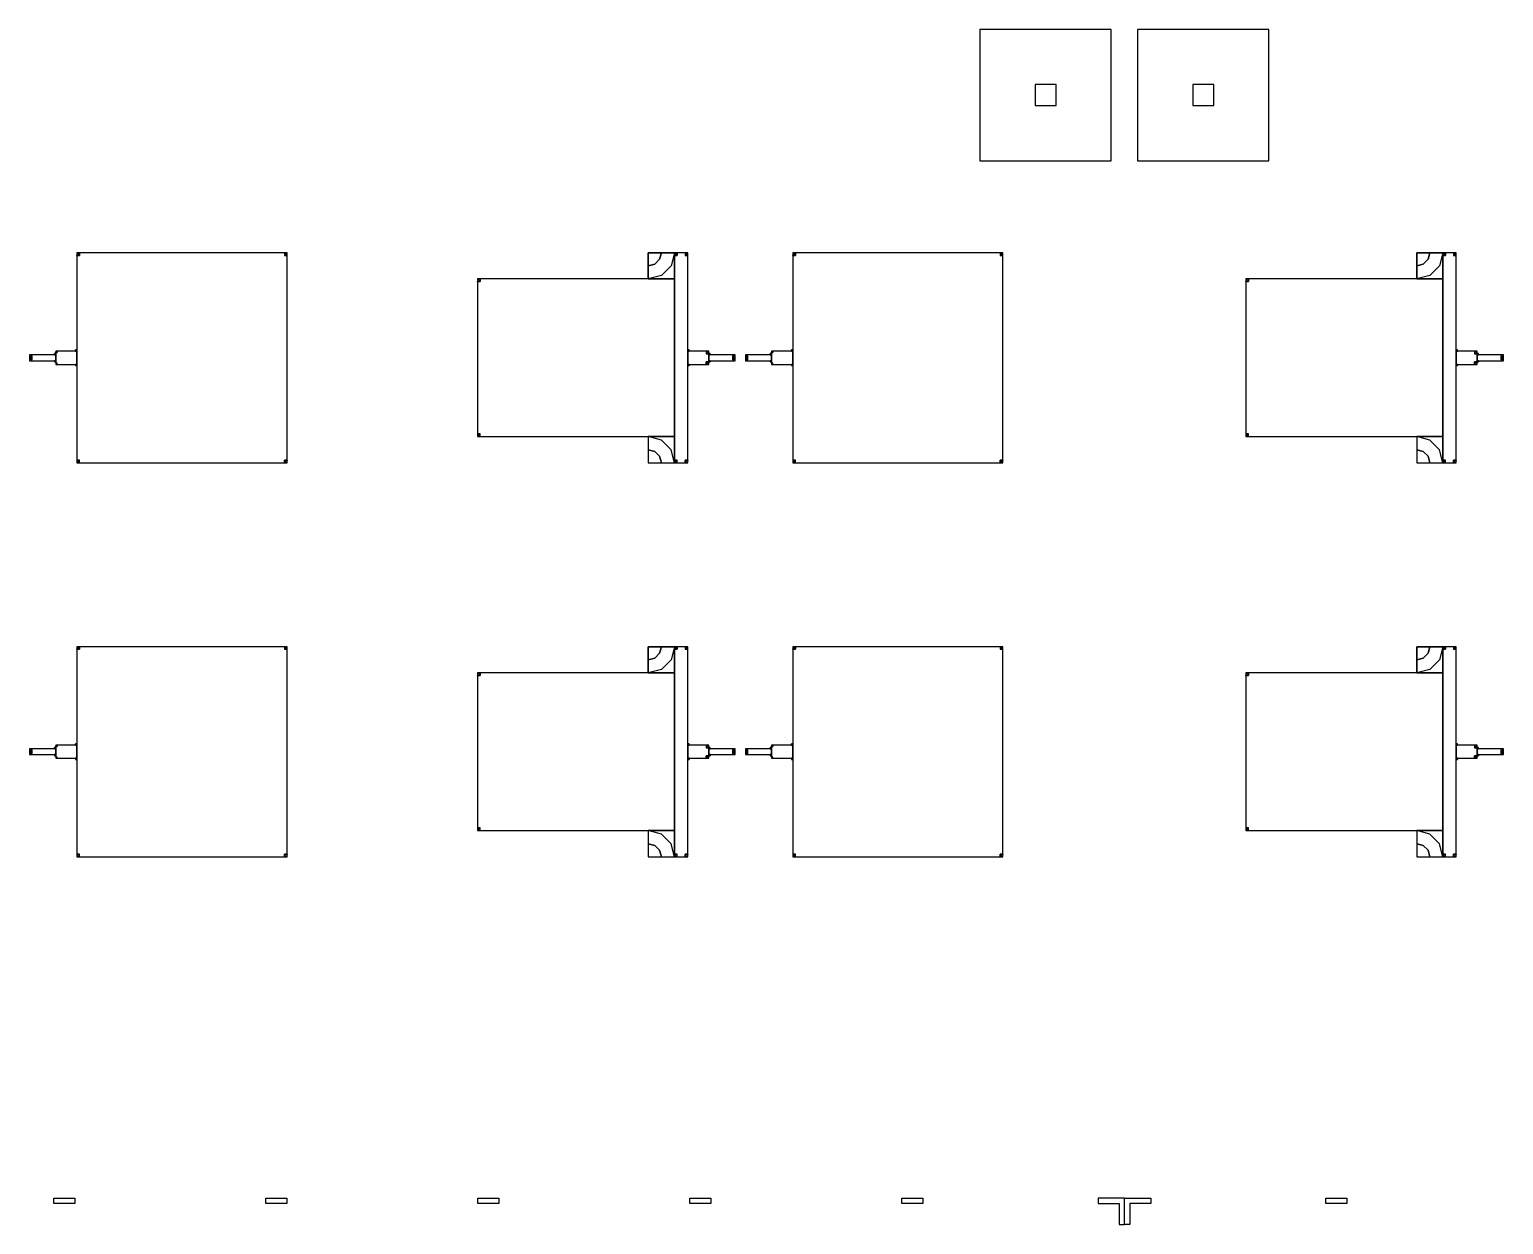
# Model space of a CAD drawing. Extents: x -50899 to 50899, y -48295 to 50898.
# Drawn here: x -35243 to -29632, y 24150 to 28700 of the extents above; entities that cross this region are included whole.
import ezdxf

# ---------------------------------------------------------------- set-up
doc = ezdxf.new("R2010")
doc.units = 0

# ---------------------------------------------------------------- blocks, each defined once
blk = doc.blocks.new('C1A')
for points in [[(5000, 52850), (5000, 52350), (5500, 52350), (5500, 52850), (5000, 52850)], [(5210, 52640), (5210, 52560), (5290, 52560), (5290, 52640), (5210, 52640)], [(1562.5, 51200), (2362.5, 51200), (2362.5, 52000), (1562.5, 52000), (1562.5, 51200)], [(1562.5, 52000), (1562.5, 51990), (1572.5, 51990), (1572.5, 52000), (1562.5, 52000)], [(1562.5, 51990), (1563.8, 51995), (1567.5, 51998.7), (1572.5, 52000), (1572.5, 51995), (1570, 51994.3), (1568.2, 51992.5), (1567.5, 51990), (1562.5, 51990)], [(1567.5, 51990), (1568.2, 51992.5), (1570, 51994.3), (1572.5, 51995), (1572.5, 51990), (1572.5, 51990), (1572.5, 51990), (1572.5, 51990), (1567.5, 51990)], [(2352.5, 52000), (2352.5, 51990), (2362.5, 51990), (2362.5, 52000), (2352.5, 52000)], [(2362.5, 51990), (2361.2, 51995), (2357.5, 51998.7), (2352.5, 52000), (2352.5, 51995), (2355, 51994.3), (2356.8, 51992.5), (2357.5, 51990), (2362.5, 51990)], [(2357.5, 51990), (2356.8, 51992.5), (2355, 51994.3), (2352.5, 51995), (2352.5, 51990), (2352.5, 51990), (2352.5, 51990), (2352.5, 51990), (2357.5, 51990)], [(3837.5, 51900), (3837.5, 52000), (3737.5, 52000), (3737.5, 51900), (3837.5, 51900)], [(3837.5, 52000), (3824.1, 51950), (3787.5, 51913.4), (3737.5, 51900), (3737.5, 51950), (3762.5, 51956.7), (3780.8, 51975), (3787.5, 52000), (3837.5, 52000)], [(3787.5, 52000), (3780.8, 51975), (3762.5, 51956.7), (3737.5, 51950), (3737.5, 52000), (3737.5, 52000), (3737.5, 52000), (3737.5, 52000), (3787.5, 52000)], [(3887.5, 52000), (3837.5, 52000), (3837.5, 51200), (3887.5, 51200), (3887.5, 52000)], [(3837.5, 52000), (3837.5, 51990), (3847.5, 51990), (3847.5, 52000), (3837.5, 52000)], [(3837.5, 51990), (3838.8, 51995), (3842.5, 51998.7), (3847.5, 52000), (3847.5, 51995), (3845, 51994.3), (3843.2, 51992.5), (3842.5, 51990), (3837.5, 51990)], [(3842.5, 51990), (3843.2, 51992.5), (3845, 51994.3), (3847.5, 51995), (3847.5, 51990), (3847.5, 51990), (3847.5, 51990), (3847.5, 51990), (3842.5, 51990)], [(3877.5, 52000), (3877.5, 51990), (3887.5, 51990), (3887.5, 52000), (3877.5, 52000)], [(3887.5, 51990), (3886.2, 51995), (3882.5, 51998.7), (3877.5, 52000), (3877.5, 51995), (3880, 51994.3), (3881.8, 51992.5), (3882.5, 51990), (3887.5, 51990)], [(3882.5, 51990), (3881.8, 51992.5), (3880, 51994.3), (3877.5, 51995), (3877.5, 51990), (3877.5, 51990), (3877.5, 51990), (3877.5, 51990), (3882.5, 51990)], [(4287.5, 51200), (5087.5, 51200), (5087.5, 52000), (4287.5, 52000), (4287.5, 51200)], [(4287.5, 52000), (4287.5, 51990), (4297.5, 51990), (4297.5, 52000), (4287.5, 52000)], [(4287.5, 51990), (4288.8, 51995), (4292.5, 51998.7), (4297.5, 52000), (4297.5, 51995), (4295, 51994.3), (4293.2, 51992.5), (4292.5, 51990), (4287.5, 51990)], [(4292.5, 51990), (4293.2, 51992.5), (4295, 51994.3), (4297.5, 51995), (4297.5, 51990), (4297.5, 51990), (4297.5, 51990), (4297.5, 51990), (4292.5, 51990)], [(5077.5, 52000), (5077.5, 51990), (5087.5, 51990), (5087.5, 52000), (5077.5, 52000)], [(5087.5, 51990), (5086.2, 51995), (5082.5, 51998.7), (5077.5, 52000), (5077.5, 51995), (5080, 51994.3), (5081.8, 51992.5), (5082.5, 51990), (5087.5, 51990)], [(5082.5, 51990), (5081.8, 51992.5), (5080, 51994.3), (5077.5, 51995), (5077.5, 51990), (5077.5, 51990), (5077.5, 51990), (5077.5, 51990), (5082.5, 51990)], [(3837.5, 51900), (3087.5, 51900), (3087.5, 51300), (3837.5, 51300), (3837.5, 51900)], [(3087.5, 51900), (3087.5, 51890), (3097.5, 51890), (3097.5, 51900), (3087.5, 51900)], [(3087.5, 51890), (3088.8, 51895), (3092.5, 51898.7), (3097.5, 51900), (3097.5, 51895), (3095, 51894.3), (3093.2, 51892.5), (3092.5, 51890), (3087.5, 51890)], [(3092.5, 51890), (3093.2, 51892.5), (3095, 51894.3), (3097.5, 51895), (3097.5, 51890), (3097.5, 51890), (3097.5, 51890), (3097.5, 51890), (3092.5, 51890)], [(1482, 51575), (1562.5, 51575), (1562.5, 51625), (1482, 51625), (1482, 51575)], [(1482, 51625), (1482, 51620), (1487, 51620), (1487, 51625), (1482, 51625)], [(1482, 51620), (1482.7, 51622.5), (1484.5, 51624.3), (1487, 51625), (1487, 51622.5), (1485.8, 51622.2), (1484.8, 51621.2), (1484.5, 51620), (1482, 51620)], [(1484.5, 51620), (1484.8, 51621.2), (1485.8, 51622.2), (1487, 51622.5), (1487, 51620), (1487, 51620), (1487, 51620), (1487, 51620), (1484.5, 51620)], [(1562.5, 51625), (1562.5, 51630), (1557.5, 51630), (1557.5, 51625), (1562.5, 51625)], [(1562.5, 51630), (1561.8, 51627.5), (1560, 51625.7), (1557.5, 51625), (1557.5, 51627.5), (1558.8, 51627.8), (1559.7, 51628.8), (1560, 51630), (1562.5, 51630)], [(1560, 51630), (1559.7, 51628.8), (1558.8, 51627.8), (1557.5, 51627.5), (1557.5, 51630), (1557.5, 51630), (1557.5, 51630), (1557.5, 51630), (1560, 51630)], [(3892.5, 51625), (3892.5, 51630), (3887.5, 51630), (3887.5, 51625), (3892.5, 51625)], [(3887.5, 51630), (3888.2, 51627.5), (3890, 51625.7), (3892.5, 51625), (3892.5, 51627.5), (3891.2, 51627.8), (3890.3, 51628.8), (3890, 51630), (3887.5, 51630)], [(3968, 51625), (3887.5, 51625), (3887.5, 51575), (3968, 51575), (3968, 51625)], [(3890, 51630), (3890.3, 51628.8), (3891.2, 51627.8), (3892.5, 51627.5), (3892.5, 51630), (3892.5, 51630), (3892.5, 51630), (3892.5, 51630), (3890, 51630)], [(3958, 51625), (3958, 51615), (3968, 51615), (3968, 51625), (3958, 51625)], [(3968, 51615), (3966.7, 51620), (3963, 51623.7), (3958, 51625), (3958, 51620), (3960.5, 51619.3), (3962.3, 51617.5), (3963, 51615), (3968, 51615)], [(4207, 51575), (4287.5, 51575), (4287.5, 51625), (4207, 51625), (4207, 51575)], [(4207, 51625), (4207, 51620), (4212, 51620), (4212, 51625), (4207, 51625)], [(4207, 51620), (4207.7, 51622.5), (4209.5, 51624.3), (4212, 51625), (4212, 51622.5), (4210.8, 51622.2), (4209.8, 51621.2), (4209.5, 51620), (4207, 51620)], [(4209.5, 51620), (4209.8, 51621.2), (4210.8, 51622.2), (4212, 51622.5), (4212, 51620), (4212, 51620), (4212, 51620), (4212, 51620), (4209.5, 51620)], [(4287.5, 51625), (4287.5, 51630), (4282.5, 51630), (4282.5, 51625), (4287.5, 51625)], [(4287.5, 51630), (4286.8, 51627.5), (4285, 51625.7), (4282.5, 51625), (4282.5, 51627.5), (4283.8, 51627.8), (4284.7, 51628.8), (4285, 51630), (4287.5, 51630)], [(4285, 51630), (4284.7, 51628.8), (4283.8, 51627.8), (4282.5, 51627.5), (4282.5, 51630), (4282.5, 51630), (4282.5, 51630), (4282.5, 51630), (4285, 51630)], [(1382, 51589), (1482, 51589), (1482, 51611), (1382, 51611), (1382, 51589)], [(1382, 51597.5), (1387, 51597.5), (1387, 51602.5), (1382, 51602.5), (1382, 51597.5)], [(1387, 51592.5), (1392, 51592.5), (1392, 51607.5), (1387, 51607.5), (1387, 51592.5)], [(1482, 51611), (1482, 51616), (1477, 51616), (1477, 51611), (1482, 51611)], [(1482, 51616), (1481.3, 51613.5), (1479.5, 51611.7), (1477, 51611), (1477, 51613.5), (1478.2, 51613.8), (1479.2, 51614.8), (1479.5, 51616), (1482, 51616)], [(1479.5, 51616), (1479.2, 51614.8), (1478.2, 51613.8), (1477, 51613.5), (1477, 51616), (1477, 51616), (1477, 51616), (1477, 51616), (1479.5, 51616)], [(1477, 51589), (1477, 51584), (1482, 51584), (1482, 51589), (1477, 51589)], [(1482, 51584), (1481.3, 51586.5), (1479.5, 51588.3), (1477, 51589), (1477, 51586.5), (1478.2, 51586.2), (1479.2, 51585.2), (1479.5, 51584), (1482, 51584)], [(1479.5, 51584), (1479.2, 51585.2), (1478.2, 51586.2), (1477, 51586.5), (1477, 51584), (1477, 51584), (1477, 51584), (1477, 51584), (1479.5, 51584)], [(1487, 51575), (1487, 51580), (1482, 51580), (1482, 51575), (1487, 51575)], [(1482, 51580), (1482.7, 51577.5), (1484.5, 51575.7), (1487, 51575), (1487, 51577.5), (1485.8, 51577.8), (1484.8, 51578.8), (1484.5, 51580), (1482, 51580)], [(1484.5, 51580), (1484.8, 51578.8), (1485.8, 51577.8), (1487, 51577.5), (1487, 51580), (1487, 51580), (1487, 51580), (1487, 51580), (1484.5, 51580)], [(1557.5, 51575), (1557.5, 51570), (1562.5, 51570), (1562.5, 51575), (1557.5, 51575)], [(1562.5, 51570), (1561.8, 51572.5), (1560, 51574.3), (1557.5, 51575), (1557.5, 51572.5), (1558.8, 51572.2), (1559.7, 51571.2), (1560, 51570), (1562.5, 51570)], [(1560, 51570), (1559.7, 51571.2), (1558.8, 51572.2), (1557.5, 51572.5), (1557.5, 51570), (1557.5, 51570), (1557.5, 51570), (1557.5, 51570), (1560, 51570)], [(3887.5, 51575), (3887.5, 51570), (3892.5, 51570), (3892.5, 51575), (3887.5, 51575)], [(3887.5, 51570), (3888.2, 51572.5), (3890, 51574.3), (3892.5, 51575), (3892.5, 51572.5), (3891.2, 51572.2), (3890.3, 51571.2), (3890, 51570), (3887.5, 51570)], [(3890, 51570), (3890.3, 51571.2), (3891.2, 51572.2), (3892.5, 51572.5), (3892.5, 51570), (3892.5, 51570), (3892.5, 51570), (3892.5, 51570), (3890, 51570)], [(3963, 51615), (3962.3, 51617.5), (3960.5, 51619.3), (3958, 51620), (3958, 51615), (3958, 51615), (3958, 51615), (3958, 51615), (3963, 51615)], [(3968, 51575), (3968, 51585), (3958, 51585), (3958, 51575), (3968, 51575)], [(3968, 51585), (3966.7, 51580), (3963, 51576.3), (3958, 51575), (3958, 51580), (3960.5, 51580.7), (3962.3, 51582.5), (3963, 51585), (3968, 51585)], [(3963, 51585), (3962.3, 51582.5), (3960.5, 51580.7), (3958, 51580), (3958, 51585), (3958, 51585), (3958, 51585), (3958, 51585), (3963, 51585)], [(3973, 51611), (3973, 51616), (3968, 51616), (3968, 51611), (3973, 51611)], [(3968, 51616), (3968.7, 51613.5), (3970.5, 51611.7), (3973, 51611), (3973, 51613.5), (3971.8, 51613.8), (3970.8, 51614.8), (3970.5, 51616), (3968, 51616)], [(4068, 51611), (3968, 51611), (3968, 51589), (4068, 51589), (4068, 51611)], [(3968, 51589), (3968, 51584), (3973, 51584), (3973, 51589), (3968, 51589)], [(3968, 51584), (3968.7, 51586.5), (3970.5, 51588.3), (3973, 51589), (3973, 51586.5), (3971.8, 51586.2), (3970.8, 51585.2), (3970.5, 51584), (3968, 51584)], [(3970.5, 51616), (3970.8, 51614.8), (3971.8, 51613.8), (3973, 51613.5), (3973, 51616), (3973, 51616), (3973, 51616), (3973, 51616), (3970.5, 51616)], [(3970.5, 51584), (3970.8, 51585.2), (3971.8, 51586.2), (3973, 51586.5), (3973, 51584), (3973, 51584), (3973, 51584), (3973, 51584), (3970.5, 51584)], [(4063, 51607.5), (4058, 51607.5), (4058, 51592.5), (4063, 51592.5), (4063, 51607.5)], [(4068, 51602.5), (4063, 51602.5), (4063, 51597.5), (4068, 51597.5), (4068, 51602.5)], [(4107, 51589), (4207, 51589), (4207, 51611), (4107, 51611), (4107, 51589)], [(4107, 51597.5), (4112, 51597.5), (4112, 51602.5), (4107, 51602.5), (4107, 51597.5)], [(4112, 51592.5), (4117, 51592.5), (4117, 51607.5), (4112, 51607.5), (4112, 51592.5)], [(4207, 51611), (4207, 51616), (4202, 51616), (4202, 51611), (4207, 51611)], [(4207, 51616), (4206.3, 51613.5), (4204.5, 51611.7), (4202, 51611), (4202, 51613.5), (4203.2, 51613.8), (4204.2, 51614.8), (4204.5, 51616), (4207, 51616)], [(4204.5, 51616), (4204.2, 51614.8), (4203.2, 51613.8), (4202, 51613.5), (4202, 51616), (4202, 51616), (4202, 51616), (4202, 51616), (4204.5, 51616)], [(4202, 51589), (4202, 51584), (4207, 51584), (4207, 51589), (4202, 51589)], [(4207, 51584), (4206.3, 51586.5), (4204.5, 51588.3), (4202, 51589), (4202, 51586.5), (4203.2, 51586.2), (4204.2, 51585.2), (4204.5, 51584), (4207, 51584)], [(4204.5, 51584), (4204.2, 51585.2), (4203.2, 51586.2), (4202, 51586.5), (4202, 51584), (4202, 51584), (4202, 51584), (4202, 51584), (4204.5, 51584)], [(4212, 51575), (4212, 51580), (4207, 51580), (4207, 51575), (4212, 51575)], [(4207, 51580), (4207.7, 51577.5), (4209.5, 51575.7), (4212, 51575), (4212, 51577.5), (4210.8, 51577.8), (4209.8, 51578.8), (4209.5, 51580), (4207, 51580)], [(4209.5, 51580), (4209.8, 51578.8), (4210.8, 51577.8), (4212, 51577.5), (4212, 51580), (4212, 51580), (4212, 51580), (4212, 51580), (4209.5, 51580)], [(4282.5, 51575), (4282.5, 51570), (4287.5, 51570), (4287.5, 51575), (4282.5, 51575)], [(4287.5, 51570), (4286.8, 51572.5), (4285, 51574.3), (4282.5, 51575), (4282.5, 51572.5), (4283.8, 51572.2), (4284.7, 51571.2), (4285, 51570), (4287.5, 51570)], [(4285, 51570), (4284.7, 51571.2), (4283.8, 51572.2), (4282.5, 51572.5), (4282.5, 51570), (4282.5, 51570), (4282.5, 51570), (4282.5, 51570), (4285, 51570)], [(3097.5, 51300), (3097.5, 51310), (3087.5, 51310), (3087.5, 51300), (3097.5, 51300)], [(3087.5, 51310), (3088.8, 51305), (3092.5, 51301.3), (3097.5, 51300), (3097.5, 51305), (3095, 51305.7), (3093.2, 51307.5), (3092.5, 51310), (3087.5, 51310)], [(3092.5, 51310), (3093.2, 51307.5), (3095, 51305.7), (3097.5, 51305), (3097.5, 51310), (3097.5, 51310), (3097.5, 51310), (3097.5, 51310), (3092.5, 51310)], [(3737.5, 51300), (3737.5, 51200), (3837.5, 51200), (3837.5, 51300), (3737.5, 51300)], [(3837.5, 51200), (3824.1, 51250), (3787.5, 51286.6), (3737.5, 51300), (3737.5, 51250), (3762.5, 51243.3), (3780.8, 51225), (3787.5, 51200), (3837.5, 51200)], [(3787.5, 51200), (3780.8, 51225), (3762.5, 51243.3), (3737.5, 51250), (3737.5, 51200), (3737.5, 51200), (3737.5, 51200), (3737.5, 51200), (3787.5, 51200)], [(1572.5, 51200), (1572.5, 51210), (1562.5, 51210), (1562.5, 51200), (1572.5, 51200)], [(1562.5, 51210), (1563.8, 51205), (1567.5, 51201.3), (1572.5, 51200), (1572.5, 51205), (1570, 51205.7), (1568.2, 51207.5), (1567.5, 51210), (1562.5, 51210)], [(1567.5, 51210), (1568.2, 51207.5), (1570, 51205.7), (1572.5, 51205), (1572.5, 51210), (1572.5, 51210), (1572.5, 51210), (1572.5, 51210), (1567.5, 51210)], [(2362.5, 51200), (2362.5, 51210), (2352.5, 51210), (2352.5, 51200), (2362.5, 51200)], [(2362.5, 51210), (2361.2, 51205), (2357.5, 51201.3), (2352.5, 51200), (2352.5, 51205), (2355, 51205.7), (2356.8, 51207.5), (2357.5, 51210), (2362.5, 51210)], [(2357.5, 51210), (2356.8, 51207.5), (2355, 51205.7), (2352.5, 51205), (2352.5, 51210), (2352.5, 51210), (2352.5, 51210), (2352.5, 51210), (2357.5, 51210)], [(3847.5, 51200), (3847.5, 51210), (3837.5, 51210), (3837.5, 51200), (3847.5, 51200)], [(3837.5, 51210), (3838.8, 51205), (3842.5, 51201.3), (3847.5, 51200), (3847.5, 51205), (3845, 51205.7), (3843.2, 51207.5), (3842.5, 51210), (3837.5, 51210)], [(3842.5, 51210), (3843.2, 51207.5), (3845, 51205.7), (3847.5, 51205), (3847.5, 51210), (3847.5, 51210), (3847.5, 51210), (3847.5, 51210), (3842.5, 51210)], [(3887.5, 51200), (3887.5, 51210), (3877.5, 51210), (3877.5, 51200), (3887.5, 51200)], [(3887.5, 51210), (3886.2, 51205), (3882.5, 51201.3), (3877.5, 51200), (3877.5, 51205), (3880, 51205.7), (3881.8, 51207.5), (3882.5, 51210), (3887.5, 51210)], [(3882.5, 51210), (3881.8, 51207.5), (3880, 51205.7), (3877.5, 51205), (3877.5, 51210), (3877.5, 51210), (3877.5, 51210), (3877.5, 51210), (3882.5, 51210)], [(4297.5, 51200), (4297.5, 51210), (4287.5, 51210), (4287.5, 51200), (4297.5, 51200)], [(4287.5, 51210), (4288.8, 51205), (4292.5, 51201.3), (4297.5, 51200), (4297.5, 51205), (4295, 51205.7), (4293.2, 51207.5), (4292.5, 51210), (4287.5, 51210)], [(4292.5, 51210), (4293.2, 51207.5), (4295, 51205.7), (4297.5, 51205), (4297.5, 51210), (4297.5, 51210), (4297.5, 51210), (4297.5, 51210), (4292.5, 51210)], [(5087.5, 51200), (5087.5, 51210), (5077.5, 51210), (5077.5, 51200), (5087.5, 51200)], [(5087.5, 51210), (5086.2, 51205), (5082.5, 51201.3), (5077.5, 51200), (5077.5, 51205), (5080, 51205.7), (5081.8, 51207.5), (5082.5, 51210), (5087.5, 51210)], [(5082.5, 51210), (5081.8, 51207.5), (5080, 51205.7), (5077.5, 51205), (5077.5, 51210), (5077.5, 51210), (5077.5, 51210), (5077.5, 51210), (5082.5, 51210)], [(1562.5, 49700), (2362.5, 49700), (2362.5, 50500), (1562.5, 50500), (1562.5, 49700)], [(1562.5, 50500), (1562.5, 50490), (1572.5, 50490), (1572.5, 50500), (1562.5, 50500)], [(1562.5, 50490), (1563.8, 50495), (1567.5, 50498.7), (1572.5, 50500), (1572.5, 50495), (1570, 50494.3), (1568.2, 50492.5), (1567.5, 50490), (1562.5, 50490)], [(2352.5, 50500), (2352.5, 50490), (2362.5, 50490), (2362.5, 50500), (2352.5, 50500)], [(2362.5, 50490), (2361.2, 50495), (2357.5, 50498.7), (2352.5, 50500), (2352.5, 50495), (2355, 50494.3), (2356.8, 50492.5), (2357.5, 50490), (2362.5, 50490)], [(3837.5, 50400), (3837.5, 50500), (3737.5, 50500), (3737.5, 50400), (3837.5, 50400)], [(3837.5, 50500), (3824.1, 50450), (3787.5, 50413.4), (3737.5, 50400), (3737.5, 50450), (3762.5, 50456.7), (3780.8, 50475), (3787.5, 50500), (3837.5, 50500)], [(3787.5, 50500), (3780.8, 50475), (3762.5, 50456.7), (3737.5, 50450), (3737.5, 50500), (3737.5, 50500), (3737.5, 50500), (3737.5, 50500), (3787.5, 50500)], [(3887.5, 50500), (3837.5, 50500), (3837.5, 49700), (3887.5, 49700), (3887.5, 50500)], [(3837.5, 50500), (3837.5, 50490), (3847.5, 50490), (3847.5, 50500), (3837.5, 50500)], [(3837.5, 50490), (3838.8, 50495), (3842.5, 50498.7), (3847.5, 50500), (3847.5, 50495), (3845, 50494.3), (3843.2, 50492.5), (3842.5, 50490), (3837.5, 50490)], [(3877.5, 50500), (3877.5, 50490), (3887.5, 50490), (3887.5, 50500), (3877.5, 50500)], [(3887.5, 50490), (3886.2, 50495), (3882.5, 50498.7), (3877.5, 50500), (3877.5, 50495), (3880, 50494.3), (3881.8, 50492.5), (3882.5, 50490), (3887.5, 50490)], [(4287.5, 49700), (5087.5, 49700), (5087.5, 50500), (4287.5, 50500), (4287.5, 49700)], [(4287.5, 50500), (4287.5, 50490), (4297.5, 50490), (4297.5, 50500), (4287.5, 50500)], [(4287.5, 50490), (4288.8, 50495), (4292.5, 50498.7), (4297.5, 50500), (4297.5, 50495), (4295, 50494.3), (4293.2, 50492.5), (4292.5, 50490), (4287.5, 50490)], [(5077.5, 50500), (5077.5, 50490), (5087.5, 50490), (5087.5, 50500), (5077.5, 50500)], [(5087.5, 50490), (5086.2, 50495), (5082.5, 50498.7), (5077.5, 50500), (5077.5, 50495), (5080, 50494.3), (5081.8, 50492.5), (5082.5, 50490), (5087.5, 50490)], [(1567.5, 50490), (1568.2, 50492.5), (1570, 50494.3), (1572.5, 50495), (1572.5, 50490), (1572.5, 50490), (1572.5, 50490), (1572.5, 50490), (1567.5, 50490)], [(2357.5, 50490), (2356.8, 50492.5), (2355, 50494.3), (2352.5, 50495), (2352.5, 50490), (2352.5, 50490), (2352.5, 50490), (2352.5, 50490), (2357.5, 50490)], [(3842.5, 50490), (3843.2, 50492.5), (3845, 50494.3), (3847.5, 50495), (3847.5, 50490), (3847.5, 50490), (3847.5, 50490), (3847.5, 50490), (3842.5, 50490)], [(3882.5, 50490), (3881.8, 50492.5), (3880, 50494.3), (3877.5, 50495), (3877.5, 50490), (3877.5, 50490), (3877.5, 50490), (3877.5, 50490), (3882.5, 50490)], [(4292.5, 50490), (4293.2, 50492.5), (4295, 50494.3), (4297.5, 50495), (4297.5, 50490), (4297.5, 50490), (4297.5, 50490), (4297.5, 50490), (4292.5, 50490)], [(5082.5, 50490), (5081.8, 50492.5), (5080, 50494.3), (5077.5, 50495), (5077.5, 50490), (5077.5, 50490), (5077.5, 50490), (5077.5, 50490), (5082.5, 50490)], [(3837.5, 50400), (3087.5, 50400), (3087.5, 49800), (3837.5, 49800), (3837.5, 50400)], [(3087.5, 50400), (3087.5, 50390), (3097.5, 50390), (3097.5, 50400), (3087.5, 50400)], [(3087.5, 50390), (3088.8, 50395), (3092.5, 50398.7), (3097.5, 50400), (3097.5, 50395), (3095, 50394.3), (3093.2, 50392.5), (3092.5, 50390), (3087.5, 50390)], [(3092.5, 50390), (3093.2, 50392.5), (3095, 50394.3), (3097.5, 50395), (3097.5, 50390), (3097.5, 50390), (3097.5, 50390), (3097.5, 50390), (3092.5, 50390)], [(1382, 50089), (1482, 50089), (1482, 50111), (1382, 50111), (1382, 50089)], [(1387, 50092.5), (1392, 50092.5), (1392, 50107.5), (1387, 50107.5), (1387, 50092.5)], [(1482, 50111), (1482, 50116), (1477, 50116), (1477, 50111), (1482, 50111)], [(1482, 50116), (1481.3, 50113.5), (1479.5, 50111.7), (1477, 50111), (1477, 50113.5), (1478.2, 50113.8), (1479.2, 50114.8), (1479.5, 50116), (1482, 50116)], [(1479.5, 50116), (1479.2, 50114.8), (1478.2, 50113.8), (1477, 50113.5), (1477, 50116), (1477, 50116), (1477, 50116), (1477, 50116), (1479.5, 50116)], [(1482, 50075), (1562.5, 50075), (1562.5, 50125), (1482, 50125), (1482, 50075)], [(1482, 50125), (1482, 50120), (1487, 50120), (1487, 50125), (1482, 50125)], [(1482, 50120), (1482.7, 50122.5), (1484.5, 50124.3), (1487, 50125), (1487, 50122.5), (1485.8, 50122.2), (1484.8, 50121.2), (1484.5, 50120), (1482, 50120)], [(1484.5, 50120), (1484.8, 50121.2), (1485.8, 50122.2), (1487, 50122.5), (1487, 50120), (1487, 50120), (1487, 50120), (1487, 50120), (1484.5, 50120)], [(1562.5, 50125), (1562.5, 50130), (1557.5, 50130), (1557.5, 50125), (1562.5, 50125)], [(1562.5, 50130), (1561.8, 50127.5), (1560, 50125.7), (1557.5, 50125), (1557.5, 50127.5), (1558.8, 50127.8), (1559.7, 50128.8), (1560, 50130), (1562.5, 50130)], [(1560, 50130), (1559.7, 50128.8), (1558.8, 50127.8), (1557.5, 50127.5), (1557.5, 50130), (1557.5, 50130), (1557.5, 50130), (1557.5, 50130), (1560, 50130)], [(3892.5, 50125), (3892.5, 50130), (3887.5, 50130), (3887.5, 50125), (3892.5, 50125)], [(3887.5, 50130), (3888.2, 50127.5), (3890, 50125.7), (3892.5, 50125), (3892.5, 50127.5), (3891.2, 50127.8), (3890.3, 50128.8), (3890, 50130), (3887.5, 50130)], [(3968, 50125), (3887.5, 50125), (3887.5, 50075), (3968, 50075), (3968, 50125)], [(3890, 50130), (3890.3, 50128.8), (3891.2, 50127.8), (3892.5, 50127.5), (3892.5, 50130), (3892.5, 50130), (3892.5, 50130), (3892.5, 50130), (3890, 50130)], [(3958, 50125), (3958, 50115), (3968, 50115), (3968, 50125), (3958, 50125)], [(3968, 50115), (3966.7, 50120), (3963, 50123.7), (3958, 50125), (3958, 50120), (3960.5, 50119.3), (3962.3, 50117.5), (3963, 50115), (3968, 50115)], [(3963, 50115), (3962.3, 50117.5), (3960.5, 50119.3), (3958, 50120), (3958, 50115), (3958, 50115), (3958, 50115), (3958, 50115), (3963, 50115)], [(3973, 50111), (3973, 50116), (3968, 50116), (3968, 50111), (3973, 50111)], [(3968, 50116), (3968.7, 50113.5), (3970.5, 50111.7), (3973, 50111), (3973, 50113.5), (3971.8, 50113.8), (3970.8, 50114.8), (3970.5, 50116), (3968, 50116)], [(4068, 50111), (3968, 50111), (3968, 50089), (4068, 50089), (4068, 50111)], [(3970.5, 50116), (3970.8, 50114.8), (3971.8, 50113.8), (3973, 50113.5), (3973, 50116), (3973, 50116), (3973, 50116), (3973, 50116), (3970.5, 50116)], [(4063, 50107.5), (4058, 50107.5), (4058, 50092.5), (4063, 50092.5), (4063, 50107.5)], [(4107, 50089), (4207, 50089), (4207, 50111), (4107, 50111), (4107, 50089)], [(4112, 50092.5), (4117, 50092.5), (4117, 50107.5), (4112, 50107.5), (4112, 50092.5)], [(4207, 50111), (4207, 50116), (4202, 50116), (4202, 50111), (4207, 50111)], [(4207, 50116), (4206.3, 50113.5), (4204.5, 50111.7), (4202, 50111), (4202, 50113.5), (4203.2, 50113.8), (4204.2, 50114.8), (4204.5, 50116), (4207, 50116)], [(4204.5, 50116), (4204.2, 50114.8), (4203.2, 50113.8), (4202, 50113.5), (4202, 50116), (4202, 50116), (4202, 50116), (4202, 50116), (4204.5, 50116)], [(4207, 50075), (4287.5, 50075), (4287.5, 50125), (4207, 50125), (4207, 50075)], [(4207, 50125), (4207, 50120), (4212, 50120), (4212, 50125), (4207, 50125)], [(4207, 50120), (4207.7, 50122.5), (4209.5, 50124.3), (4212, 50125), (4212, 50122.5), (4210.8, 50122.2), (4209.8, 50121.2), (4209.5, 50120), (4207, 50120)], [(4209.5, 50120), (4209.8, 50121.2), (4210.8, 50122.2), (4212, 50122.5), (4212, 50120), (4212, 50120), (4212, 50120), (4212, 50120), (4209.5, 50120)], [(4287.5, 50125), (4287.5, 50130), (4282.5, 50130), (4282.5, 50125), (4287.5, 50125)], [(4287.5, 50130), (4286.8, 50127.5), (4285, 50125.7), (4282.5, 50125), (4282.5, 50127.5), (4283.8, 50127.8), (4284.7, 50128.8), (4285, 50130), (4287.5, 50130)], [(4285, 50130), (4284.7, 50128.8), (4283.8, 50127.8), (4282.5, 50127.5), (4282.5, 50130), (4282.5, 50130), (4282.5, 50130), (4282.5, 50130), (4285, 50130)], [(1382, 50097.5), (1387, 50097.5), (1387, 50102.5), (1382, 50102.5), (1382, 50097.5)], [(1477, 50089), (1477, 50084), (1482, 50084), (1482, 50089), (1477, 50089)], [(1482, 50084), (1481.3, 50086.5), (1479.5, 50088.3), (1477, 50089), (1477, 50086.5), (1478.2, 50086.2), (1479.2, 50085.2), (1479.5, 50084), (1482, 50084)], [(1479.5, 50084), (1479.2, 50085.2), (1478.2, 50086.2), (1477, 50086.5), (1477, 50084), (1477, 50084), (1477, 50084), (1477, 50084), (1479.5, 50084)], [(1487, 50075), (1487, 50080), (1482, 50080), (1482, 50075), (1487, 50075)], [(1482, 50080), (1482.7, 50077.5), (1484.5, 50075.7), (1487, 50075), (1487, 50077.5), (1485.8, 50077.8), (1484.8, 50078.8), (1484.5, 50080), (1482, 50080)], [(1484.5, 50080), (1484.8, 50078.8), (1485.8, 50077.8), (1487, 50077.5), (1487, 50080), (1487, 50080), (1487, 50080), (1487, 50080), (1484.5, 50080)], [(1557.5, 50075), (1557.5, 50070), (1562.5, 50070), (1562.5, 50075), (1557.5, 50075)], [(1562.5, 50070), (1561.8, 50072.5), (1560, 50074.3), (1557.5, 50075), (1557.5, 50072.5), (1558.8, 50072.2), (1559.7, 50071.2), (1560, 50070), (1562.5, 50070)], [(1560, 50070), (1559.7, 50071.2), (1558.8, 50072.2), (1557.5, 50072.5), (1557.5, 50070), (1557.5, 50070), (1557.5, 50070), (1557.5, 50070), (1560, 50070)], [(3887.5, 50075), (3887.5, 50070), (3892.5, 50070), (3892.5, 50075), (3887.5, 50075)], [(3887.5, 50070), (3888.2, 50072.5), (3890, 50074.3), (3892.5, 50075), (3892.5, 50072.5), (3891.2, 50072.2), (3890.3, 50071.2), (3890, 50070), (3887.5, 50070)], [(3890, 50070), (3890.3, 50071.2), (3891.2, 50072.2), (3892.5, 50072.5), (3892.5, 50070), (3892.5, 50070), (3892.5, 50070), (3892.5, 50070), (3890, 50070)], [(3968, 50075), (3968, 50085), (3958, 50085), (3958, 50075), (3968, 50075)], [(3968, 50085), (3966.7, 50080), (3963, 50076.3), (3958, 50075), (3958, 50080), (3960.5, 50080.7), (3962.3, 50082.5), (3963, 50085), (3968, 50085)], [(3963, 50085), (3962.3, 50082.5), (3960.5, 50080.7), (3958, 50080), (3958, 50085), (3958, 50085), (3958, 50085), (3958, 50085), (3963, 50085)], [(3968, 50089), (3968, 50084), (3973, 50084), (3973, 50089), (3968, 50089)], [(3968, 50084), (3968.7, 50086.5), (3970.5, 50088.3), (3973, 50089), (3973, 50086.5), (3971.8, 50086.2), (3970.8, 50085.2), (3970.5, 50084), (3968, 50084)], [(3970.5, 50084), (3970.8, 50085.2), (3971.8, 50086.2), (3973, 50086.5), (3973, 50084), (3973, 50084), (3973, 50084), (3973, 50084), (3970.5, 50084)], [(4068, 50102.5), (4063, 50102.5), (4063, 50097.5), (4068, 50097.5), (4068, 50102.5)], [(4107, 50097.5), (4112, 50097.5), (4112, 50102.5), (4107, 50102.5), (4107, 50097.5)], [(4202, 50089), (4202, 50084), (4207, 50084), (4207, 50089), (4202, 50089)], [(4207, 50084), (4206.3, 50086.5), (4204.5, 50088.3), (4202, 50089), (4202, 50086.5), (4203.2, 50086.2), (4204.2, 50085.2), (4204.5, 50084), (4207, 50084)], [(4204.5, 50084), (4204.2, 50085.2), (4203.2, 50086.2), (4202, 50086.5), (4202, 50084), (4202, 50084), (4202, 50084), (4202, 50084), (4204.5, 50084)], [(4212, 50075), (4212, 50080), (4207, 50080), (4207, 50075), (4212, 50075)], [(4207, 50080), (4207.7, 50077.5), (4209.5, 50075.7), (4212, 50075), (4212, 50077.5), (4210.8, 50077.8), (4209.8, 50078.8), (4209.5, 50080), (4207, 50080)], [(4209.5, 50080), (4209.8, 50078.8), (4210.8, 50077.8), (4212, 50077.5), (4212, 50080), (4212, 50080), (4212, 50080), (4212, 50080), (4209.5, 50080)], [(4282.5, 50075), (4282.5, 50070), (4287.5, 50070), (4287.5, 50075), (4282.5, 50075)], [(4287.5, 50070), (4286.8, 50072.5), (4285, 50074.3), (4282.5, 50075), (4282.5, 50072.5), (4283.8, 50072.2), (4284.7, 50071.2), (4285, 50070), (4287.5, 50070)], [(4285, 50070), (4284.7, 50071.2), (4283.8, 50072.2), (4282.5, 50072.5), (4282.5, 50070), (4282.5, 50070), (4282.5, 50070), (4282.5, 50070), (4285, 50070)], [(3097.5, 49800), (3097.5, 49810), (3087.5, 49810), (3087.5, 49800), (3097.5, 49800)], [(3087.5, 49810), (3088.8, 49805), (3092.5, 49801.3), (3097.5, 49800), (3097.5, 49805), (3095, 49805.7), (3093.2, 49807.5), (3092.5, 49810), (3087.5, 49810)], [(3092.5, 49810), (3093.2, 49807.5), (3095, 49805.7), (3097.5, 49805), (3097.5, 49810), (3097.5, 49810), (3097.5, 49810), (3097.5, 49810), (3092.5, 49810)], [(3737.5, 49800), (3737.5, 49700), (3837.5, 49700), (3837.5, 49800), (3737.5, 49800)], [(3837.5, 49700), (3824.1, 49750), (3787.5, 49786.6), (3737.5, 49800), (3737.5, 49750), (3762.5, 49743.3), (3780.8, 49725), (3787.5, 49700), (3837.5, 49700)], [(3787.5, 49700), (3780.8, 49725), (3762.5, 49743.3), (3737.5, 49750), (3737.5, 49700), (3737.5, 49700), (3737.5, 49700), (3737.5, 49700), (3787.5, 49700)], [(1572.5, 49700), (1572.5, 49710), (1562.5, 49710), (1562.5, 49700), (1572.5, 49700)], [(1562.5, 49710), (1563.8, 49705), (1567.5, 49701.3), (1572.5, 49700), (1572.5, 49705), (1570, 49705.7), (1568.2, 49707.5), (1567.5, 49710), (1562.5, 49710)], [(1567.5, 49710), (1568.2, 49707.5), (1570, 49705.7), (1572.5, 49705), (1572.5, 49710), (1572.5, 49710), (1572.5, 49710), (1572.5, 49710), (1567.5, 49710)], [(2362.5, 49700), (2362.5, 49710), (2352.5, 49710), (2352.5, 49700), (2362.5, 49700)], [(2362.5, 49710), (2361.2, 49705), (2357.5, 49701.3), (2352.5, 49700), (2352.5, 49705), (2355, 49705.7), (2356.8, 49707.5), (2357.5, 49710), (2362.5, 49710)], [(2357.5, 49710), (2356.8, 49707.5), (2355, 49705.7), (2352.5, 49705), (2352.5, 49710), (2352.5, 49710), (2352.5, 49710), (2352.5, 49710), (2357.5, 49710)], [(3847.5, 49700), (3847.5, 49710), (3837.5, 49710), (3837.5, 49700), (3847.5, 49700)], [(3837.5, 49710), (3838.8, 49705), (3842.5, 49701.3), (3847.5, 49700), (3847.5, 49705), (3845, 49705.7), (3843.2, 49707.5), (3842.5, 49710), (3837.5, 49710)], [(3842.5, 49710), (3843.2, 49707.5), (3845, 49705.7), (3847.5, 49705), (3847.5, 49710), (3847.5, 49710), (3847.5, 49710), (3847.5, 49710), (3842.5, 49710)], [(3887.5, 49700), (3887.5, 49710), (3877.5, 49710), (3877.5, 49700), (3887.5, 49700)], [(3887.5, 49710), (3886.2, 49705), (3882.5, 49701.3), (3877.5, 49700), (3877.5, 49705), (3880, 49705.7), (3881.8, 49707.5), (3882.5, 49710), (3887.5, 49710)], [(3882.5, 49710), (3881.8, 49707.5), (3880, 49705.7), (3877.5, 49705), (3877.5, 49710), (3877.5, 49710), (3877.5, 49710), (3877.5, 49710), (3882.5, 49710)], [(4297.5, 49700), (4297.5, 49710), (4287.5, 49710), (4287.5, 49700), (4297.5, 49700)], [(4287.5, 49710), (4288.8, 49705), (4292.5, 49701.3), (4297.5, 49700), (4297.5, 49705), (4295, 49705.7), (4293.2, 49707.5), (4292.5, 49710), (4287.5, 49710)], [(4292.5, 49710), (4293.2, 49707.5), (4295, 49705.7), (4297.5, 49705), (4297.5, 49710), (4297.5, 49710), (4297.5, 49710), (4297.5, 49710), (4292.5, 49710)], [(5087.5, 49700), (5087.5, 49710), (5077.5, 49710), (5077.5, 49700), (5087.5, 49700)], [(5087.5, 49710), (5086.2, 49705), (5082.5, 49701.3), (5077.5, 49700), (5077.5, 49705), (5080, 49705.7), (5081.8, 49707.5), (5082.5, 49710), (5087.5, 49710)], [(5082.5, 49710), (5081.8, 49707.5), (5080, 49705.7), (5077.5, 49705), (5077.5, 49710), (5077.5, 49710), (5077.5, 49710), (5077.5, 49710), (5082.5, 49710)], [(1474.3, 48400), (1554.3, 48400), (1554.3, 48380), (1474.3, 48380), (1474.3, 48400)], [(2281.4, 48400), (2361.4, 48400), (2361.4, 48380), (2281.4, 48380), (2281.4, 48400)], [(3088.6, 48400), (3168.6, 48400), (3168.6, 48380), (3088.6, 48380), (3088.6, 48400)], [(3895.7, 48400), (3975.7, 48400), (3975.7, 48380), (3895.7, 48380), (3895.7, 48400)], [(4702.9, 48400), (4782.9, 48400), (4782.9, 48380), (4702.9, 48380), (4702.9, 48400)], [(5550, 48400), (5450, 48400), (5450, 48380), (5530, 48380), (5530, 48300), (5550, 48300), (5550, 48400)]]:
    blk.add_lwpolyline(points)
blk = doc.blocks.new('C1B')
for points in [[(-50, 52850), (-50, 52350), (450, 52350), (450, 52850), (-50, 52850)], [(160, 52640), (160, 52560), (240, 52560), (240, 52640), (160, 52640)], [(1112.5, 51900), (1112.5, 52000), (1012.5, 52000), (1012.5, 51900), (1112.5, 51900)], [(1112.5, 52000), (1099.1, 51950), (1062.5, 51913.4), (1012.5, 51900), (1012.5, 51950), (1037.5, 51956.7), (1055.8, 51975), (1062.5, 52000), (1112.5, 52000)], [(1062.5, 52000), (1055.8, 51975), (1037.5, 51956.7), (1012.5, 51950), (1012.5, 52000), (1012.5, 52000), (1012.5, 52000), (1012.5, 52000), (1062.5, 52000)], [(1162.5, 52000), (1112.5, 52000), (1112.5, 51200), (1162.5, 51200), (1162.5, 52000)], [(1112.5, 52000), (1112.5, 51990), (1122.5, 51990), (1122.5, 52000), (1112.5, 52000)], [(1112.5, 51990), (1113.8, 51995), (1117.5, 51998.7), (1122.5, 52000), (1122.5, 51995), (1120, 51994.3), (1118.2, 51992.5), (1117.5, 51990), (1112.5, 51990)], [(1117.5, 51990), (1118.2, 51992.5), (1120, 51994.3), (1122.5, 51995), (1122.5, 51990), (1122.5, 51990), (1122.5, 51990), (1122.5, 51990), (1117.5, 51990)], [(1152.5, 52000), (1152.5, 51990), (1162.5, 51990), (1162.5, 52000), (1152.5, 52000)], [(1162.5, 51990), (1161.2, 51995), (1157.5, 51998.7), (1152.5, 52000), (1152.5, 51995), (1155, 51994.3), (1156.8, 51992.5), (1157.5, 51990), (1162.5, 51990)], [(1157.5, 51990), (1156.8, 51992.5), (1155, 51994.3), (1152.5, 51995), (1152.5, 51990), (1152.5, 51990), (1152.5, 51990), (1152.5, 51990), (1157.5, 51990)], [(1112.5, 51900), (362.5, 51900), (362.5, 51300), (1112.5, 51300), (1112.5, 51900)], [(362.5, 51900), (362.5, 51890), (372.5, 51890), (372.5, 51900), (362.5, 51900)], [(362.5, 51890), (363.8, 51895), (367.5, 51898.7), (372.5, 51900), (372.5, 51895), (370, 51894.3), (368.2, 51892.5), (367.5, 51890), (362.5, 51890)], [(367.5, 51890), (368.2, 51892.5), (370, 51894.3), (372.5, 51895), (372.5, 51890), (372.5, 51890), (372.5, 51890), (372.5, 51890), (367.5, 51890)], [(1167.5, 51625), (1167.5, 51630), (1162.5, 51630), (1162.5, 51625), (1167.5, 51625)], [(1162.5, 51630), (1163.2, 51627.5), (1165, 51625.7), (1167.5, 51625), (1167.5, 51627.5), (1166.2, 51627.8), (1165.3, 51628.8), (1165, 51630), (1162.5, 51630)], [(1243, 51625), (1162.5, 51625), (1162.5, 51575), (1243, 51575), (1243, 51625)], [(1165, 51630), (1165.3, 51628.8), (1166.2, 51627.8), (1167.5, 51627.5), (1167.5, 51630), (1167.5, 51630), (1167.5, 51630), (1167.5, 51630), (1165, 51630)], [(1233, 51625), (1233, 51615), (1243, 51615), (1243, 51625), (1233, 51625)], [(1243, 51615), (1241.7, 51620), (1238, 51623.7), (1233, 51625), (1233, 51620), (1235.5, 51619.3), (1237.3, 51617.5), (1238, 51615), (1243, 51615)], [(1162.5, 51575), (1162.5, 51570), (1167.5, 51570), (1167.5, 51575), (1162.5, 51575)], [(1162.5, 51570), (1163.2, 51572.5), (1165, 51574.3), (1167.5, 51575), (1167.5, 51572.5), (1166.2, 51572.2), (1165.3, 51571.2), (1165, 51570), (1162.5, 51570)], [(1165, 51570), (1165.3, 51571.2), (1166.2, 51572.2), (1167.5, 51572.5), (1167.5, 51570), (1167.5, 51570), (1167.5, 51570), (1167.5, 51570), (1165, 51570)], [(1238, 51615), (1237.3, 51617.5), (1235.5, 51619.3), (1233, 51620), (1233, 51615), (1233, 51615), (1233, 51615), (1233, 51615), (1238, 51615)], [(1243, 51575), (1243, 51585), (1233, 51585), (1233, 51575), (1243, 51575)], [(1243, 51585), (1241.7, 51580), (1238, 51576.3), (1233, 51575), (1233, 51580), (1235.5, 51580.7), (1237.3, 51582.5), (1238, 51585), (1243, 51585)], [(1238, 51585), (1237.3, 51582.5), (1235.5, 51580.7), (1233, 51580), (1233, 51585), (1233, 51585), (1233, 51585), (1233, 51585), (1238, 51585)], [(1248, 51611), (1248, 51616), (1243, 51616), (1243, 51611), (1248, 51611)], [(1243, 51616), (1243.7, 51613.5), (1245.5, 51611.7), (1248, 51611), (1248, 51613.5), (1246.8, 51613.8), (1245.8, 51614.8), (1245.5, 51616), (1243, 51616)], [(1343, 51611), (1243, 51611), (1243, 51589), (1343, 51589), (1343, 51611)], [(1243, 51589), (1243, 51584), (1248, 51584), (1248, 51589), (1243, 51589)], [(1243, 51584), (1243.7, 51586.5), (1245.5, 51588.3), (1248, 51589), (1248, 51586.5), (1246.8, 51586.2), (1245.8, 51585.2), (1245.5, 51584), (1243, 51584)], [(1245.5, 51616), (1245.8, 51614.8), (1246.8, 51613.8), (1248, 51613.5), (1248, 51616), (1248, 51616), (1248, 51616), (1248, 51616), (1245.5, 51616)], [(1245.5, 51584), (1245.8, 51585.2), (1246.8, 51586.2), (1248, 51586.5), (1248, 51584), (1248, 51584), (1248, 51584), (1248, 51584), (1245.5, 51584)], [(1338, 51607.5), (1333, 51607.5), (1333, 51592.5), (1338, 51592.5), (1338, 51607.5)], [(1343, 51602.5), (1338, 51602.5), (1338, 51597.5), (1343, 51597.5), (1343, 51602.5)], [(372.5, 51300), (372.5, 51310), (362.5, 51310), (362.5, 51300), (372.5, 51300)], [(362.5, 51310), (363.8, 51305), (367.5, 51301.3), (372.5, 51300), (372.5, 51305), (370, 51305.7), (368.2, 51307.5), (367.5, 51310), (362.5, 51310)], [(367.5, 51310), (368.2, 51307.5), (370, 51305.7), (372.5, 51305), (372.5, 51310), (372.5, 51310), (372.5, 51310), (372.5, 51310), (367.5, 51310)], [(1012.5, 51300), (1012.5, 51200), (1112.5, 51200), (1112.5, 51300), (1012.5, 51300)], [(1112.5, 51200), (1099.1, 51250), (1062.5, 51286.6), (1012.5, 51300), (1012.5, 51250), (1037.5, 51243.3), (1055.8, 51225), (1062.5, 51200), (1112.5, 51200)], [(1062.5, 51200), (1055.8, 51225), (1037.5, 51243.3), (1012.5, 51250), (1012.5, 51200), (1012.5, 51200), (1012.5, 51200), (1012.5, 51200), (1062.5, 51200)], [(1122.5, 51200), (1122.5, 51210), (1112.5, 51210), (1112.5, 51200), (1122.5, 51200)], [(1112.5, 51210), (1113.8, 51205), (1117.5, 51201.3), (1122.5, 51200), (1122.5, 51205), (1120, 51205.7), (1118.2, 51207.5), (1117.5, 51210), (1112.5, 51210)], [(1117.5, 51210), (1118.2, 51207.5), (1120, 51205.7), (1122.5, 51205), (1122.5, 51210), (1122.5, 51210), (1122.5, 51210), (1122.5, 51210), (1117.5, 51210)], [(1162.5, 51200), (1162.5, 51210), (1152.5, 51210), (1152.5, 51200), (1162.5, 51200)], [(1162.5, 51210), (1161.2, 51205), (1157.5, 51201.3), (1152.5, 51200), (1152.5, 51205), (1155, 51205.7), (1156.8, 51207.5), (1157.5, 51210), (1162.5, 51210)], [(1157.5, 51210), (1156.8, 51207.5), (1155, 51205.7), (1152.5, 51205), (1152.5, 51210), (1152.5, 51210), (1152.5, 51210), (1152.5, 51210), (1157.5, 51210)], [(1112.5, 50400), (1112.5, 50500), (1012.5, 50500), (1012.5, 50400), (1112.5, 50400)], [(1112.5, 50500), (1099.1, 50450), (1062.5, 50413.4), (1012.5, 50400), (1012.5, 50450), (1037.5, 50456.7), (1055.8, 50475), (1062.5, 50500), (1112.5, 50500)], [(1062.5, 50500), (1055.8, 50475), (1037.5, 50456.7), (1012.5, 50450), (1012.5, 50500), (1012.5, 50500), (1012.5, 50500), (1012.5, 50500), (1062.5, 50500)], [(1162.5, 50500), (1112.5, 50500), (1112.5, 49700), (1162.5, 49700), (1162.5, 50500)], [(1112.5, 50500), (1112.5, 50490), (1122.5, 50490), (1122.5, 50500), (1112.5, 50500)], [(1112.5, 50490), (1113.8, 50495), (1117.5, 50498.7), (1122.5, 50500), (1122.5, 50495), (1120, 50494.3), (1118.2, 50492.5), (1117.5, 50490), (1112.5, 50490)], [(1152.5, 50500), (1152.5, 50490), (1162.5, 50490), (1162.5, 50500), (1152.5, 50500)], [(1162.5, 50490), (1161.2, 50495), (1157.5, 50498.7), (1152.5, 50500), (1152.5, 50495), (1155, 50494.3), (1156.8, 50492.5), (1157.5, 50490), (1162.5, 50490)], [(1117.5, 50490), (1118.2, 50492.5), (1120, 50494.3), (1122.5, 50495), (1122.5, 50490), (1122.5, 50490), (1122.5, 50490), (1122.5, 50490), (1117.5, 50490)], [(1157.5, 50490), (1156.8, 50492.5), (1155, 50494.3), (1152.5, 50495), (1152.5, 50490), (1152.5, 50490), (1152.5, 50490), (1152.5, 50490), (1157.5, 50490)], [(1112.5, 50400), (362.5, 50400), (362.5, 49800), (1112.5, 49800), (1112.5, 50400)], [(362.5, 50400), (362.5, 50390), (372.5, 50390), (372.5, 50400), (362.5, 50400)], [(362.5, 50390), (363.8, 50395), (367.5, 50398.7), (372.5, 50400), (372.5, 50395), (370, 50394.3), (368.2, 50392.5), (367.5, 50390), (362.5, 50390)], [(367.5, 50390), (368.2, 50392.5), (370, 50394.3), (372.5, 50395), (372.5, 50390), (372.5, 50390), (372.5, 50390), (372.5, 50390), (367.5, 50390)], [(1167.5, 50125), (1167.5, 50130), (1162.5, 50130), (1162.5, 50125), (1167.5, 50125)], [(1162.5, 50130), (1163.2, 50127.5), (1165, 50125.7), (1167.5, 50125), (1167.5, 50127.5), (1166.2, 50127.8), (1165.3, 50128.8), (1165, 50130), (1162.5, 50130)], [(1243, 50125), (1162.5, 50125), (1162.5, 50075), (1243, 50075), (1243, 50125)], [(1165, 50130), (1165.3, 50128.8), (1166.2, 50127.8), (1167.5, 50127.5), (1167.5, 50130), (1167.5, 50130), (1167.5, 50130), (1167.5, 50130), (1165, 50130)], [(1233, 50125), (1233, 50115), (1243, 50115), (1243, 50125), (1233, 50125)], [(1243, 50115), (1241.7, 50120), (1238, 50123.7), (1233, 50125), (1233, 50120), (1235.5, 50119.3), (1237.3, 50117.5), (1238, 50115), (1243, 50115)], [(1238, 50115), (1237.3, 50117.5), (1235.5, 50119.3), (1233, 50120), (1233, 50115), (1233, 50115), (1233, 50115), (1233, 50115), (1238, 50115)], [(1248, 50111), (1248, 50116), (1243, 50116), (1243, 50111), (1248, 50111)], [(1243, 50116), (1243.7, 50113.5), (1245.5, 50111.7), (1248, 50111), (1248, 50113.5), (1246.8, 50113.8), (1245.8, 50114.8), (1245.5, 50116), (1243, 50116)], [(1343, 50111), (1243, 50111), (1243, 50089), (1343, 50089), (1343, 50111)], [(1245.5, 50116), (1245.8, 50114.8), (1246.8, 50113.8), (1248, 50113.5), (1248, 50116), (1248, 50116), (1248, 50116), (1248, 50116), (1245.5, 50116)], [(1338, 50107.5), (1333, 50107.5), (1333, 50092.5), (1338, 50092.5), (1338, 50107.5)], [(1162.5, 50075), (1162.5, 50070), (1167.5, 50070), (1167.5, 50075), (1162.5, 50075)], [(1162.5, 50070), (1163.2, 50072.5), (1165, 50074.3), (1167.5, 50075), (1167.5, 50072.5), (1166.2, 50072.2), (1165.3, 50071.2), (1165, 50070), (1162.5, 50070)], [(1165, 50070), (1165.3, 50071.2), (1166.2, 50072.2), (1167.5, 50072.5), (1167.5, 50070), (1167.5, 50070), (1167.5, 50070), (1167.5, 50070), (1165, 50070)], [(1243, 50075), (1243, 50085), (1233, 50085), (1233, 50075), (1243, 50075)], [(1243, 50085), (1241.7, 50080), (1238, 50076.3), (1233, 50075), (1233, 50080), (1235.5, 50080.7), (1237.3, 50082.5), (1238, 50085), (1243, 50085)], [(1238, 50085), (1237.3, 50082.5), (1235.5, 50080.7), (1233, 50080), (1233, 50085), (1233, 50085), (1233, 50085), (1233, 50085), (1238, 50085)], [(1243, 50089), (1243, 50084), (1248, 50084), (1248, 50089), (1243, 50089)], [(1243, 50084), (1243.7, 50086.5), (1245.5, 50088.3), (1248, 50089), (1248, 50086.5), (1246.8, 50086.2), (1245.8, 50085.2), (1245.5, 50084), (1243, 50084)], [(1245.5, 50084), (1245.8, 50085.2), (1246.8, 50086.2), (1248, 50086.5), (1248, 50084), (1248, 50084), (1248, 50084), (1248, 50084), (1245.5, 50084)], [(1343, 50102.5), (1338, 50102.5), (1338, 50097.5), (1343, 50097.5), (1343, 50102.5)], [(372.5, 49800), (372.5, 49810), (362.5, 49810), (362.5, 49800), (372.5, 49800)], [(362.5, 49810), (363.8, 49805), (367.5, 49801.3), (372.5, 49800), (372.5, 49805), (370, 49805.7), (368.2, 49807.5), (367.5, 49810), (362.5, 49810)], [(367.5, 49810), (368.2, 49807.5), (370, 49805.7), (372.5, 49805), (372.5, 49810), (372.5, 49810), (372.5, 49810), (372.5, 49810), (367.5, 49810)], [(1012.5, 49800), (1012.5, 49700), (1112.5, 49700), (1112.5, 49800), (1012.5, 49800)], [(1112.5, 49700), (1099.1, 49750), (1062.5, 49786.6), (1012.5, 49800), (1012.5, 49750), (1037.5, 49743.3), (1055.8, 49725), (1062.5, 49700), (1112.5, 49700)], [(1062.5, 49700), (1055.8, 49725), (1037.5, 49743.3), (1012.5, 49750), (1012.5, 49700), (1012.5, 49700), (1012.5, 49700), (1012.5, 49700), (1062.5, 49700)], [(1122.5, 49700), (1122.5, 49710), (1112.5, 49710), (1112.5, 49700), (1122.5, 49700)], [(1112.5, 49710), (1113.8, 49705), (1117.5, 49701.3), (1122.5, 49700), (1122.5, 49705), (1120, 49705.7), (1118.2, 49707.5), (1117.5, 49710), (1112.5, 49710)], [(1117.5, 49710), (1118.2, 49707.5), (1120, 49705.7), (1122.5, 49705), (1122.5, 49710), (1122.5, 49710), (1122.5, 49710), (1122.5, 49710), (1117.5, 49710)], [(1162.5, 49700), (1162.5, 49710), (1152.5, 49710), (1152.5, 49700), (1162.5, 49700)], [(1162.5, 49710), (1161.2, 49705), (1157.5, 49701.3), (1152.5, 49700), (1152.5, 49705), (1155, 49705.7), (1156.8, 49707.5), (1157.5, 49710), (1162.5, 49710)], [(1157.5, 49710), (1156.8, 49707.5), (1155, 49705.7), (1152.5, 49705), (1152.5, 49710), (1152.5, 49710), (1152.5, 49710), (1152.5, 49710), (1157.5, 49710)], [(-100, 48400), (0, 48400), (0, 48380), (-80, 48380), (-80, 48300), (-100, 48300), (-100, 48400)], [(667.1, 48400), (747.1, 48400), (747.1, 48380), (667.1, 48380), (667.1, 48400)]]:
    blk.add_lwpolyline(points)

msp = doc.modelspace()

# ---------------------------------------------------------------- block references
for name, p in [('C1A', (-36625, -24150)), ('C1B', (-30975, -24150))]:
    msp.add_blockref(name, p)

doc.saveas('drawing.dxf')
